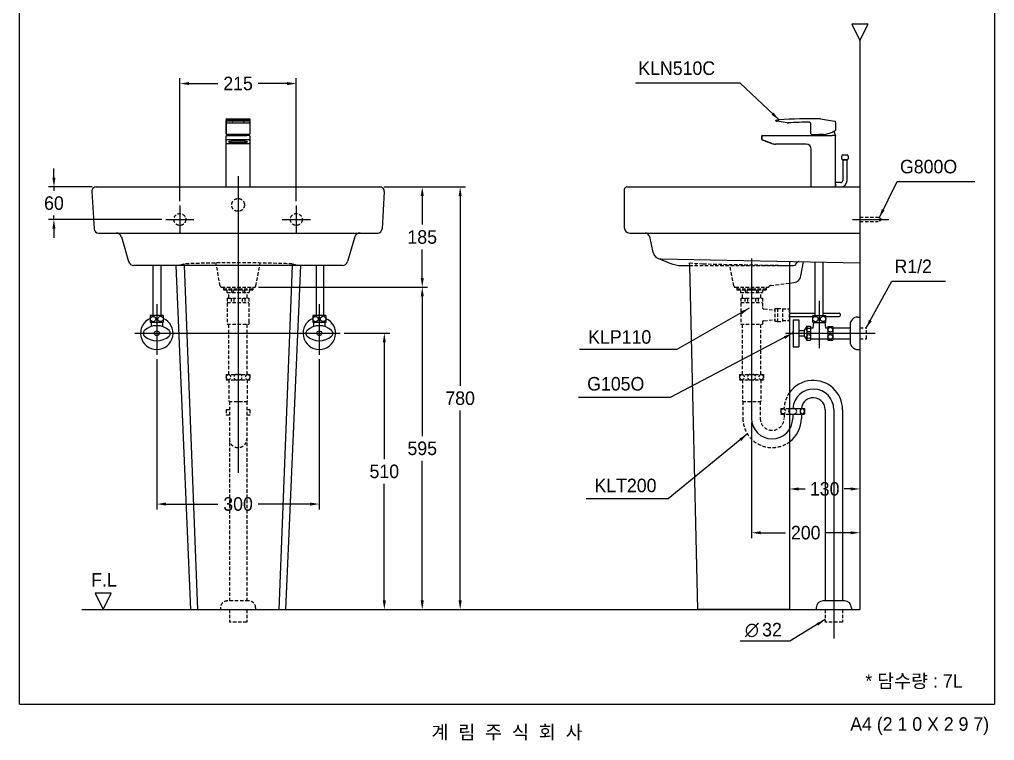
# Model space of a CAD drawing. Header units: millimetres. Extents: x 0 to 5831, y -67 to 2530.
# Drawn here: x 4031 to 5831, y -67 to 1264 of the extents above; entities that cross this region are included whole.
import ezdxf
from ezdxf.enums import TextEntityAlignment as Align
from ezdxf.lldxf.tags import DXFTag

# ---------------------------------------------------------------- set-up
doc = ezdxf.new("R2010")
doc.units = ezdxf.units.MM
doc.linetypes.add('DASHED2', pattern=[9.525, 6.35, -3.175])
for name, color, linetype in [('TEXT', 7, 'Continuous'), ('내부선 및 부속', 4, 'Continuous'), ('도각라인', 255, 'Continuous'), ('외형선', 3, 'Continuous'), ('점선', 6, 'DASHED2'), ('중심선', 1, 'DASHED'), ('치수선', 7, 'Continuous')]:
    doc.layers.add(name, color=color, linetype=linetype)
doc.styles.add('140911', font='HBATANG.TTF', dxfattribs={"height": 23})
doc.styles.add('____', font='')
doc.styles.add('타이틀', font='H2GTRM.TTF', dxfattribs={"height": 25})
doc.styles.get('____').set_extended_font_data('굴림')
tags = doc.linetypes.add('DASHDOT', pattern=[70, 31, -13, 13, -13]).pattern_tags.tags
tags[10:11] = [DXFTag(74, 4), DXFTag(75, 0), DXFTag(340, '0'), DXFTag(46, 0.0), DXFTag(50, 0.0), DXFTag(44, 0.0), DXFTag(45, 0.0)]
tags[8:9] = [DXFTag(74, 4), DXFTag(75, 0), DXFTag(340, '0'), DXFTag(46, 0.0), DXFTag(50, 0.0), DXFTag(44, 0.0), DXFTag(45, 0.0)]
tags[6:7] = [DXFTag(74, 4), DXFTag(75, 0), DXFTag(340, '0'), DXFTag(46, 0.0), DXFTag(50, 0.0), DXFTag(44, 0.0), DXFTag(45, 0.0)]
tags[4:5] = [DXFTag(74, 4), DXFTag(75, 0), DXFTag(340, '0'), DXFTag(46, 0.0), DXFTag(50, 0.0), DXFTag(44, 0.0), DXFTag(45, 0.0)]
tags = doc.linetypes.add('DASHED', pattern=[25.72, 12.86, -12.86]).pattern_tags.tags
tags[6:7] = [DXFTag(74, 4), DXFTag(75, 0), DXFTag(340, '0'), DXFTag(46, 0.0), DXFTag(50, 0.0), DXFTag(44, 0.0), DXFTag(45, 0.0)]
tags[4:5] = [DXFTag(74, 4), DXFTag(75, 0), DXFTag(340, '0'), DXFTag(46, 0.0), DXFTag(50, 0.0), DXFTag(44, 0.0), DXFTag(45, 0.0)]
doc.dimstyles.new('MSADIM', dxfattribs={"dimtxt": 33, "dimasz": 17, "dimexe": 10, "dimexo": 7.5, "dimgap": 10, "dimtad": 0, "dimtih": 1, "dimtoh": 1, "dimdec": 0, "dimzin": 1, "dimdsep": 46, "dimtxsty": '____', "dimcen": 11.25, "dimadec": 0, "dimazin": 0, "dimtfac": 1, "dimtdec": 0, "dimtix": 1, "dimtmove": 0, "dimatfit": 3, "dimfxl": 0, "dimtolj": 1, "dimtzin": 1, "dimarcsym": 0})

# ---------------------------------------------------------------- blocks, each defined once
blk = doc.blocks.new('*D26')
at = {"layer": '치수선', "color": 0, "linetype": 'Continuous', "lineweight": -2}
for p, q in [((4094.6, 971.6), (4094.6, 988.6)), ((4165, 954.6), (4084.6, 954.6)), ((4094.6, 954.6), (4094.6, 947.4)), ((4094.6, 894.6), (4094.6, 901.8)), ((4293.5, 894.6), (4084.6, 894.6)), ((4094.6, 877.6), (4094.6, 860.6))]:
    blk.add_line(p, q, dxfattribs=at)
at = {"layer": '치수선', "color": 0, "linetype": 'Continuous'}
for points in [[(4091.7, 971.6), (4097.4, 971.6), (4094.6, 954.6)], [(4091.7, 877.6), (4097.4, 877.6), (4094.6, 894.6)]]:
    blk.add_solid(points, dxfattribs=at)
at = {"layer": '치수선', "color": 0, "linetype": 'Continuous', "insert": (4094.6, 924.6), "char_height": 25, "attachment_point": 5, "style": '____'}
blk.add_mtext('\\A1;60', dxfattribs=at)
blk = doc.blocks.new('*D27')
at = {"layer": '치수선', "color": 0, "linetype": 'Continuous', "lineweight": -2}
for p, q in [((4327, 928.1), (4327, 1155.4)), ((4542, 928.1), (4542, 1155.4)), ((4344, 1145.4), (4397.2, 1145.4)), ((4525, 1145.4), (4471.9, 1145.4))]:
    blk.add_line(p, q, dxfattribs=at)
at = {"layer": '치수선', "color": 0, "linetype": 'Continuous'}
for points in [[(4344, 1148.2), (4344, 1142.6), (4327, 1145.4)], [(4525, 1148.2), (4525, 1142.6), (4542, 1145.4)]]:
    blk.add_solid(points, dxfattribs=at)
at = {"layer": '치수선', "color": 0, "linetype": 'Continuous', "insert": (4434.5, 1145.4), "char_height": 25, "attachment_point": 5, "style": '____'}
blk.add_mtext('\\A1;215', dxfattribs=at)
blk = doc.blocks.new('*D16')
at = {"layer": '치수선', "color": 0, "linetype": 'Continuous', "lineweight": -2}
for p, q in [((4284.5, 637), (4284.5, 359.4)), ((4584.5, 637), (4584.5, 359.4)), ((4301.5, 369.4), (4397.2, 369.4)), ((4567.5, 369.4), (4471.8, 369.4))]:
    blk.add_line(p, q, dxfattribs=at)
at = {"layer": '치수선', "color": 0, "linetype": 'Continuous'}
for points in [[(4301.5, 372.2), (4301.5, 366.6), (4284.5, 369.4)], [(4567.5, 372.2), (4567.5, 366.6), (4584.5, 369.4)]]:
    blk.add_solid(points, dxfattribs=at)
at = {"layer": '치수선', "color": 0, "linetype": 'Continuous', "insert": (4434.5, 369.4), "char_height": 25, "attachment_point": 5, "style": '____'}
blk.add_mtext('\\A1;300', dxfattribs=at)
blk = doc.blocks.new('*D17')
at = {"layer": '치수선', "color": 0, "linetype": 'Continuous', "lineweight": -2}
for p, q in [((4630.3, 684.6), (4714.5, 684.6)), ((4704.5, 667.6), (4704.5, 452.5)), ((4704.5, 191.6), (4704.5, 406.8)), ((4622.1, 174.6), (4714.5, 174.6))]:
    blk.add_line(p, q, dxfattribs=at)
at = {"layer": '치수선', "color": 0, "linetype": 'Continuous'}
for points in [[(4701.7, 667.6), (4707.4, 667.6), (4704.5, 684.6)], [(4701.7, 191.6), (4707.4, 191.6), (4704.5, 174.6)]]:
    blk.add_solid(points, dxfattribs=at)
at = {"layer": '치수선', "color": 0, "linetype": 'Continuous', "insert": (4704.5, 429.6), "char_height": 25, "attachment_point": 5, "style": '____'}
blk.add_mtext('\\A1;510', dxfattribs=at)
blk = doc.blocks.new('*D18')
at = {"layer": '치수선', "color": 0, "linetype": 'Continuous', "lineweight": -2}
for p, q in [((4704, 954.6), (4784.5, 954.6)), ((4774.5, 937.6), (4774.5, 885)), ((4774.5, 786.6), (4774.5, 839.3)), ((4472.1, 769.6), (4784.5, 769.6))]:
    blk.add_line(p, q, dxfattribs=at)
at = {"layer": '치수선', "color": 0, "linetype": 'Continuous'}
for points in [[(4771.7, 937.6), (4777.4, 937.6), (4774.5, 954.6)], [(4771.7, 786.6), (4777.4, 786.6), (4774.5, 769.6)]]:
    blk.add_solid(points, dxfattribs=at)
at = {"layer": '치수선', "color": 0, "linetype": 'Continuous', "insert": (4774.5, 862.1), "char_height": 25, "attachment_point": 5, "style": '____'}
blk.add_mtext('\\A1;185', dxfattribs=at)
blk = doc.blocks.new('*D19')
at = {"layer": '치수선', "color": 0, "linetype": 'Continuous', "lineweight": -2}
for p, q in [((4472.1, 769.6), (4784.5, 769.6)), ((4774.5, 752.6), (4774.5, 494.9)), ((4774.5, 191.6), (4774.5, 449.3)), ((4529.5, 174.6), (4784.5, 174.6))]:
    blk.add_line(p, q, dxfattribs=at)
at = {"layer": '치수선', "color": 0, "linetype": 'Continuous'}
for points in [[(4771.7, 752.6), (4777.4, 752.6), (4774.5, 769.6)], [(4771.7, 191.6), (4777.4, 191.6), (4774.5, 174.6)]]:
    blk.add_solid(points, dxfattribs=at)
at = {"layer": '치수선', "color": 0, "linetype": 'Continuous', "insert": (4774.5, 472.1), "char_height": 25, "attachment_point": 5, "style": '____'}
blk.add_mtext('\\A1;595', dxfattribs=at)
blk = doc.blocks.new('*D20')
at = {"layer": '치수선', "color": 0, "linetype": 'Continuous', "lineweight": -2}
for p, q in [((4704, 954.6), (4854.5, 954.6)), ((4844.5, 937.6), (4844.5, 587.4)), ((4844.5, 191.6), (4844.5, 541.8)), ((4792, 174.6), (4854.5, 174.6))]:
    blk.add_line(p, q, dxfattribs=at)
at = {"layer": '치수선', "color": 0, "linetype": 'Continuous'}
for points in [[(4841.7, 937.6), (4847.4, 937.6), (4844.5, 954.6)], [(4841.7, 191.6), (4847.4, 191.6), (4844.5, 174.6)]]:
    blk.add_solid(points, dxfattribs=at)
at = {"layer": '치수선', "color": 0, "linetype": 'Continuous', "insert": (4844.5, 564.6), "char_height": 25, "attachment_point": 5, "style": '____'}
blk.add_mtext('\\A1;780', dxfattribs=at)
blk = doc.blocks.new('*D21')
at = {"layer": '치수선', "color": 0, "linetype": 'Continuous', "lineweight": -2}
for p, q in [((5382.5, 520.1), (5382.5, 306.5)), ((5582.5, 464.1), (5582.5, 306.5)), ((5399.5, 316.5), (5445.2, 316.5)), ((5565.5, 316.5), (5519.8, 316.5))]:
    blk.add_line(p, q, dxfattribs=at)
at = {"layer": '치수선', "color": 0, "linetype": 'Continuous'}
for points in [[(5399.5, 319.3), (5399.5, 313.6), (5382.5, 316.5)], [(5565.5, 319.3), (5565.5, 313.6), (5582.5, 316.5)]]:
    blk.add_solid(points, dxfattribs=at)
at = {"layer": '치수선', "color": 0, "linetype": 'Continuous', "insert": (5482.5, 316.5), "char_height": 25, "attachment_point": 5, "style": '____'}
blk.add_mtext('\\A1;200', dxfattribs=at)
blk = doc.blocks.new('*D22')
at = {"layer": '치수선', "color": 0, "linetype": 'Continuous', "lineweight": -2}
for p, q in [((5582.5, 507.1), (5582.5, 387.3)), ((5452.5, 488.4), (5452.5, 387.3)), ((5469.5, 397.3), (5481.6, 397.3)), ((5565.5, 397.3), (5553.5, 397.3))]:
    blk.add_line(p, q, dxfattribs=at)
at = {"layer": '치수선', "color": 0, "linetype": 'Continuous'}
for points in [[(5469.5, 400.1), (5469.5, 394.4), (5452.5, 397.3)], [(5565.5, 400.1), (5565.5, 394.4), (5582.5, 397.3)]]:
    blk.add_solid(points, dxfattribs=at)
at = {"layer": '치수선', "color": 0, "linetype": 'Continuous', "insert": (5517.5, 397.3), "char_height": 25, "attachment_point": 5, "style": '____'}
blk.add_mtext('\\A1;130', dxfattribs=at)

msp = doc.modelspace()

# ---------------------------------------------------------------- linework, layer by layer
at = {"color": 3}
msp.add_line((5550.4, 174.7), (5550.4, 174.7), dxfattribs=at)
at = {"layer": '내부선 및 부속', "linetype": 'Continuous'}
for p, q in [((4413.5, 1080.6), (4455.5, 1080.6)), ((5510, 1080.5), (5531.7, 1076.6)), ((4412.5, 1079.6), (4412.5, 1077.3)), ((4412.5, 1079.6), (4412.5, 1079.5)), ((4412.5, 1079.5), (4412.5, 1075.6)), ((4412.5, 1076.1), (4412.5, 1077.3)), ((4412.5, 1074), (4412.5, 1076.1)), ((4412.5, 1075.6), (4412.5, 1074.8)), ((4412.5, 1075.3), (4412.5, 1074)), ((4412.5, 1052.6), (4412.5, 1075.2)), ((4412.5, 1073.6), (4412.5, 1074.8)), ((4412.5, 1074), (4412.5, 1074)), ((4412.5, 1073.6), (4412.5, 1056.7)), ((4413.5, 1073), (4455.5, 1073)), ((4450.5, 1077), (4418.5, 1077)), ((4418.5, 1077), (4418.5, 1076.8)), ((4418.5, 1076.8), (4450.5, 1076.8)), ((4424.5, 1076.4), (4423.5, 1076.4)), ((4423.5, 1076.4), (4423.5, 1075.8)), ((4423.5, 1075.8), (4423.5, 1075.5)), ((4423.5, 1075.5), (4424.5, 1075.5)), ((4424.5, 1075.5), (4424.5, 1076.4)), ((4424.5, 1075.8), (4424.5, 1076.4)), ((4424.5, 1075.5), (4424.5, 1075.8)), ((4444.5, 1076.4), (4444.5, 1075.8)), ((4445.5, 1076.4), (4444.5, 1076.4)), ((4444.5, 1075.8), (4444.5, 1075.5)), ((4444.5, 1075.5), (4445.5, 1075.5)), ((4445.5, 1075.5), (4444.5, 1075.5)), ((4445.5, 1075.8), (4445.5, 1076.4)), ((4445.5, 1075.5), (4445.5, 1076.4)), ((4445.5, 1075.5), (4445.5, 1075.8)), ((4445.5, 1075.5), (4445.5, 1075.5)), ((4450.5, 1076.8), (4450.5, 1077)), ((4455.5, 1073), (4455.5, 1073)), ((4456.5, 1079.6), (4456.5, 1077.3)), ((4456.5, 1077.3), (4456.5, 1076.1)), ((4456.5, 1076.1), (4456.5, 1074)), ((4456.5, 1075.3), (4456.5, 1075.2)), ((4456.5, 1075.2), (4456.5, 1052.6)), ((4456.5, 1074), (4456.5, 1074)), ((5427.5, 1076.8), (5427.5, 1077)), ((5427.5, 1077), (5427.5, 1076.8)), ((5433.4, 1075.1), (5428.4, 1075.8)), ((5448.5, 1073), (5433.4, 1075.1)), ((5492.1, 1052.6), (5492.1, 1071.2)), ((5531.7, 1076.6), (5536.7, 1075.7)), ((5537.5, 1074.8), (5537.5, 1074.6)), ((5537.5, 1073.6), (5537.5, 1074.6)), ((5537.5, 1073.6), (5537.5, 1059.2)), ((4412.5, 1056.7), (4412.5, 1052.6)), ((4412.5, 1040.5), (4412.5, 1048.6)), ((4412.5, 954.6), (4412.5, 1048.6)), ((4414, 1051.6), (4413.5, 1051.6)), ((4413.5, 1049.6), (4418.5, 1049.6)), ((4455.1, 1051.6), (4414, 1051.6)), ((4418.5, 1049.6), (4450.5, 1049.6)), ((4455.5, 1049.6), (4450.5, 1049.6)), ((4455.5, 1051.6), (4455.1, 1051.6)), ((4456.5, 1048.6), (4456.5, 1040.5)), ((5401.3, 1042.3), (5401.3, 1048.6)), ((5401.3, 1048.6), (5401.3, 1042.3)), ((5402.3, 1049.6), (5407.3, 1049.6)), ((5407.3, 1049.6), (5531.5, 1049.6)), ((5493.1, 1051.6), (5506.5, 1051.6)), ((5493.6, 1051.6), (5498, 1051.6)), ((5508.5, 1051.6), (5506.5, 1051.6)), ((5515.5, 1051.6), (5508.5, 1051.6)), ((5536.5, 1049.6), (5531.5, 1049.6)), ((5536.5, 1049.6), (5537.5, 1049.6)), ((5537.5, 1049.6), (5537.5, 1048.6)), ((5537.5, 954.6), (5537.5, 1048.6)), ((4412.5, 1035.8), (4412.5, 1040.5)), ((4412.5, 1034.6), (4412.5, 1035.8)), ((4412.5, 954.6), (4412.5, 1034.6)), ((4413.5, 1034.8), (4455.5, 1034.8)), ((4418.5, 1042.3), (4450.5, 1042.3)), ((4447.5, 1039.3), (4421.5, 1039.3)), ((4421.5, 1036.6), (4421.5, 1039.3)), ((4421.5, 1036.6), (4447.5, 1036.6)), ((4447.5, 1036.6), (4447.5, 1039.3)), ((4456.5, 1040.5), (4456.5, 1035.8)), ((4456.5, 1034.6), (4456.5, 1035.8)), ((4456.5, 1034.6), (4456.5, 1034.6)), ((4456.5, 1034.6), (4456.5, 954.6)), ((5407, 1039.5), (5402, 1041.4)), ((5402, 1041.4), (5407, 1039.5)), ((5407, 1039.5), (5420, 1034.8)), ((5420, 1034.8), (5407, 1039.5)), ((5407.6, 1039.3), (5415.1, 1036.6)), ((5415.1, 1036.6), (5407.6, 1039.3)), ((5483.5, 1033.6), (5426.8, 1033.6)), ((5492.5, 954.6), (5492.5, 1024.6)), ((5549, 1006.5), (5549, 1011.6)), ((5551, 1013.6), (5559, 1013.6)), ((5561, 1011.7), (5561, 1006.5)), ((5555, 1004.6), (5550.9, 1004.6)), ((5551, 1004.6), (5551, 966.6)), ((5551, 1004.6), (5559, 1004.6)), ((5557.3, 1004.6), (5552.6, 1004.6)), ((5559, 1004.6), (5555, 1004.6)), ((5559, 1004.6), (5555, 1004.6)), ((5559, 966.6), (5559, 1004.6)), ((5537.5, 981.6), (5537.5, 986.6)), ((5537.5, 959.6), (5537.5, 981.6)), ((5492.5, 954.6), (5537.5, 954.6)), ((5547, 962.6), (5537.5, 962.6)), ((5537.5, 959.6), (5537.5, 954.6)), ((5537.5, 954.6), (5547, 954.6)), ((5279.6, 813.6), (5279.7, 809.6)), ((5500, 717.4), (5500, 816.2)), ((5515, 717.4), (5515, 815.9)), ((4277, 809.6), (4277, 717.4)), ((4292, 809.6), (4292, 717.4)), ((4334.7, 809.6), (4359.5, 174.6)), ((4534.4, 809.6), (4509.5, 174.6)), ((4578.8, 809.6), (4578.8, 717.4)), ((4592, 809.6), (4592, 717.4)), ((5452.5, 721.6), (5500, 721.6)), ((5515, 721.6), (5544, 721.6)), ((4296.5, 717.4), (4272.5, 717.4)), ((4272.5, 717.4), (4272.5, 704.4)), ((4296.5, 704.4), (4272.5, 704.4)), ((4274, 704.4), (4274, 696.9)), ((4295, 704.4), (4295, 696.9)), ((4296.5, 717.4), (4296.5, 704.4)), ((4596.5, 717.4), (4572.5, 717.4)), ((4572.5, 717.4), (4572.5, 704.4)), ((4596.5, 704.4), (4572.5, 704.4)), ((4574, 704.4), (4574, 696.9)), ((4595, 704.4), (4595, 696.9)), ((4596.5, 717.4), (4596.5, 704.4)), ((5452.5, 715.6), (5495.5, 715.6)), ((5459.5, 709.6), (5469.5, 709.6)), ((5459.5, 709.6), (5459.5, 659.6)), ((5469.5, 709.6), (5469.5, 659.6)), ((5495.5, 704.4), (5495.5, 717.4)), ((5495.5, 717.4), (5519.5, 717.4)), ((5495.5, 704.4), (5519.5, 704.4)), ((5496, 694.9), (5497.5, 704.4)), ((5517.5, 704.4), (5519, 694.9)), ((5519.5, 704.4), (5519.5, 717.4)), ((5519.5, 715.6), (5544, 715.6)), ((5469.5, 689.4), (5479.5, 689.4)), ((5484.5, 697.6), (5479.5, 689.4)), ((5479.5, 689.4), (5479.5, 679.9)), ((5484.5, 697.6), (5484.5, 671.6)), ((5484.5, 697.6), (5491.5, 697.6)), ((5491.5, 697.6), (5491.5, 671.6)), ((5491.5, 694.9), (5496, 694.9)), ((5519, 694.9), (5523.5, 694.9)), ((5523.5, 697.1), (5532.5, 697.1)), ((5523.5, 697.1), (5523.5, 672.1)), ((5532.5, 697.1), (5532.5, 672.1)), ((5532.5, 694.9), (5564.5, 694.9)), ((5564.5, 700.6), (5564.5, 668.6)), ((5469.5, 679.9), (5479.5, 679.9)), ((5479.5, 679.9), (5484.5, 671.6)), ((5484.5, 671.6), (5491.5, 671.6)), ((5491.5, 674.4), (5523.5, 674.4)), ((5523.5, 672.1), (5532.5, 672.1)), ((5532.5, 674.4), (5564.5, 674.4)), ((5459.5, 659.6), (5469.5, 659.6)), ((5578.5, 654.6), (5582.5, 654.6)), ((5452.5, 545.6), (5480.5, 545.6)), ((5480.5, 545.6), (5480.5, 535.6)), ((5518.4, 543.6), (5518.4, 190.7)), ((5550.4, 543.6), (5550.4, 190.7)), ((5452.5, 535.6), (5462.5, 535.6)), ((5462.5, 535.6), (5480.5, 535.6)), ((5474.5, 535.6), (5474.5, 527.6)), ((5553.9, 190.7), (5514.9, 190.7)), ((5501.9, 177.7), (5501.9, 174.7)), ((5566.9, 177.7), (5566.9, 174.7))]:
    msp.add_line(p, q, dxfattribs=at)
for centre, radius in [((4277.6, 710.8), 5), ((4291.5, 711), 5), ((4577.6, 710.8), 5), ((4591.5, 711), 5), ((5500.5, 710.8), 5), ((5514.5, 711), 5), ((4284.5, 684.6), 4.5), ((4584.5, 684.6), 4.5), ((5488, 690.6), 3.5), ((5528, 691.1), 4.5), ((5488, 678.6), 3.5), ((5528, 678.1), 4.5)]:
    msp.add_circle(centre, radius, dxfattribs=at)
for centre, radius, start, end in [((5501.2, 80.6), 1000, 89.5936, 93.8863), ((5508.3, 1070.6), 10, 80, 89.5936), ((4455.5, 1074), 1, 270, 0), ((5428.5, 1076.8), 1, 202.1993, 262.1993), ((5428.5, 1076.8), 1, 202.1993, 262.1993), ((5428.5, 1076.8), 1, 202.1993, 262.1993), ((5428.5, 1076.8), 1, 202.1993, 262.1993), ((5449.9, 1083), 10, 262.1993, 272.9349), ((5501.2, 80.6), 993.6, 90.6538, 92.9349), ((5488.7, 1071.1), 3.34, 2.007, 69.3544), ((4413.5, 1052.6), 1, 180, 270), ((4413.5, 1048.6), 1, 90, 180), ((4413.5, 1048.6), 1, 90, 180), ((4442.2, 1044.5), 27.6, 165.1842, 169.4357), ((4427.9, 1044.5), 27.6, 10.5643, 14.8158), ((4455.5, 1052.6), 1, 270, 0), ((4455.5, 1048.6), 1, 0, 90), ((5402.3, 1048.6), 1, 90, 180), ((5402.3, 1048.6), 1, 90, 180), ((5493.1, 1052.6), 1, 180, 270), ((5524.7, 1044.5), 27.6, 165.1842, 169.4357), ((5510, 1107.2), 55.8, 275.72, 293.156), ((5510.4, 1044.5), 27.6, 10.5643, 27.3016), ((5426.8, 1053.6), 20, 250, 270), ((5426.8, 1053.6), 20, 250, 270), ((5483.5, 1024.6), 9, 0, 90), ((5551, 1011.6), 2, 90, 180), ((5559, 1011.7), 1.92, 0, 90), ((5550.9, 1006.5), 1.92, 180, 270), ((5559, 1006.5), 1.92, 270, 0), ((5547, 966.6), 4, 270, 0), ((5547, 966.6), 12, 270, 0), ((5544, 718.6), 3, 270, 90.0021), ((4284.5, 684.6), 30, 113.5781, 66.4218), ((4584.5, 684.6), 30, 113.5781, 66.4218), ((5578.5, 700.6), 14, 90, 180), ((4266.5, 684.6), 7, 132.501, 227.499), ((4284.5, 665), 33.6, 47.499, 132.501), ((4302.5, 684.6), 7, 312.501, 47.499), ((4566.5, 684.6), 7, 132.501, 227.499), ((4584.5, 665), 33.6, 47.499, 132.501), ((4602.5, 684.6), 7, 312.501, 47.499), ((5466, 684.6), 7.84, 144.9654, 215.0346), ((4284.5, 704.2), 33.6, 227.499, 312.501), ((4584.5, 704.2), 33.6, 227.499, 312.501), ((5578.5, 668.6), 14, 180, 270), ((5496.4, 543.6), 54, 94.1511, 144.3942), ((5496.4, 543.6), 54, 0, 94.1511), ((5496.4, 543.6), 22, 100.2345, 174.7841), ((5496.4, 543.6), 22, 0, 100.2345), ((5456, 540.6), 5, 90, 134.3525), ((5461, 540.6), 5, 72.5424, 90), ((5461, 540.6), 5, 287.4559, 72.5441), ((5477, 540.6), 5, 98.6269, 261.3731), ((5475.5, 540.6), 5, 278.6269, 81.3731), ((5456, 540.6), 5, 225.6475, 270), ((5420.5, 527.6), 54, 306.3473, 0), ((5461, 540.6), 5, 270, 287.4576), ((5461, 540.6), 5, 270, 270.0017), ((5514.9, 177.7), 13, 90, 180), ((5553.9, 177.7), 13, 0, 90)]:
    msp.add_arc(centre, radius, start, end, dxfattribs=at)
for points, knots in [([(4412.6, 1079.8), (4412.6, 1079.8), (4412.6, 1079.9), (4412.6, 1080.1), (4412.8, 1080.3), (4413, 1080.5), (4413.3, 1080.6), (4413.4, 1080.6), (4413.5, 1080.6)], [0, 0, 0, 0, 0.097046, 0.215477, 0.366984, 0.6013, 0.806128, 1, 1, 1, 1]), ([(4455.5, 1080.6), (4455.6, 1080.6), (4455.7, 1080.6), (4455.9, 1080.6), (4456.1, 1080.5), (4456.3, 1080.3), (4456.4, 1080.1), (4456.5, 1080), (4456.5, 1079.8), (4456.5, 1079.8), (4456.5, 1079.7), (4456.5, 1079.7)], [0, 0, 0, 0, 0.020818, 0.239105, 0.419032, 0.574027, 0.708164, 0.821662, 0.913084, 0.980269, 1, 1, 1, 1]), ([(4418.5, 1077), (4418.1, 1077), (4417.4, 1077), (4416.6, 1077), (4415.9, 1077), (4415.3, 1077), (4414.6, 1077.1), (4414, 1077.1), (4413.5, 1077.1), (4413.3, 1077.2), (4413.2, 1077.2), (4413, 1077.2), (4412.6, 1077.3), (4412.5, 1077.3), (4412.5, 1077.3)], [0, 0, 0, 0, 0.142857, 0.214286, 0.285714, 0.357143, 0.428571, 0.571429, 0.642857, 0.678571, 0.696429, 0.714286, 0.857143, 1, 1, 1, 1]), ([(4412.5, 1076.1), (4412.5, 1076.2), (4413, 1076.4), (4414.7, 1076.7), (4416.7, 1076.8), (4418.1, 1076.8), (4418.5, 1076.8)], [0, 0, 0, 0, 0.285714, 0.571429, 0.857143, 1, 1, 1, 1]), ([(4456.4, 1077.3), (4456.4, 1077.3), (4456.3, 1077.2), (4456, 1077.2), (4455.3, 1077.1), (4454.5, 1077.1), (4453.7, 1077), (4453, 1077), (4451.9, 1077), (4451, 1077), (4450.5, 1077)], [0, 0, 0, 0, 0.022938, 0.185782, 0.348626, 0.511469, 0.592891, 0.674313, 0.837156, 1, 1, 1, 1]), ([(4450.5, 1076.8), (4451.4, 1076.8), (4453.2, 1076.7), (4455.4, 1076.5), (4456.2, 1076.3), (4456.4, 1076.2), (4456.4, 1076.2)], [0, 0, 0, 0, 0.32589, 0.651781, 0.977671, 1, 1, 1, 1]), ([(5428.5, 1078), (5428.3, 1078), (5428.1, 1077.9), (5427.9, 1077.7), (5427.7, 1077.6), (5427.6, 1077.3), (5427.5, 1077.1), (5427.5, 1077)], [0, 0, 0, 0, 0.285714, 0.428571, 0.571429, 0.785714, 1, 1, 1, 1]), ([(5428.5, 1078), (5428.5, 1078), (5428.6, 1078), (5428.9, 1078), (5429.2, 1078), (5429.7, 1078.1), (5430.3, 1078.1), (5431.3, 1078.2), (5432.4, 1078.3), (5433.1, 1078.3), (5433.5, 1078.3)], [0, 0, 0, 0, 0.142857, 0.285714, 0.357143, 0.428571, 0.571429, 0.714286, 0.857143, 1, 1, 1, 1]), ([(5536.9, 1058.3), (5536.9, 1058.2), (5536.8, 1058.2), (5536.6, 1058.1), (5536.2, 1057.9), (5535.8, 1057.7), (5535.5, 1057.5), (5535.1, 1057.3), (5534.6, 1057), (5533.9, 1056.7), (5533.3, 1056.4), (5532.7, 1056.2), (5532.5, 1056.1), (5532.4, 1056)], [0, 0, 0, 0, 0.022972, 0.19686, 0.283804, 0.370748, 0.457692, 0.5229, 0.63158, 0.718524, 0.892412, 0.935884, 1, 1, 1, 1]), ([(5536.5, 1058), (5536.5, 1058), (5536.5, 1058), (5536.5, 1058), (5536.4, 1058), (5536.3, 1057.9), (5536.3, 1057.9), (5536.2, 1057.9), (5536.2, 1057.9), (5536.1, 1057.8), (5536.1, 1057.8), (5536, 1057.8), (5536, 1057.7), (5535.9, 1057.7), (5535.9, 1057.7), (5535.7, 1057.6), (5535.7, 1057.6), (5535.5, 1057.5), (5535.4, 1057.5), (5535.3, 1057.4), (5535.2, 1057.3), (5535, 1057.3), (5535, 1057.2), (5534.9, 1057.2), (5534.9, 1057.2), (5534.9, 1057.2)], [0, 0, 0, 0, 0.147203, 0.147203, 0.295653, 0.295653, 0.37051, 0.37051, 0.483564, 0.483564, 0.521467, 0.521467, 0.597561, 0.597561, 0.635788, 0.635788, 0.751471, 0.751471, 0.829397, 0.829397, 0.947331, 0.947331, 0.986892, 0.986892, 1, 1, 1, 1]), ([(5537.4, 1059.1), (5537.4, 1059), (5537.4, 1058.9), (5537.3, 1058.6), (5537.1, 1058.4), (5537, 1058.3), (5536.9, 1058.3)], [0, 0, 0, 0, 0.250001, 0.499999, 0.749998, 1, 1, 1, 1]), ([(5537.4, 1059.1), (5537.4, 1059.1), (5537.5, 1059.2), (5537.5, 1059.2), (5537.5, 1059.2)], [0, 0, 0, 0, 0.15708, 1, 1, 1, 1]), ([(4412.5, 1040.5), (4412.5, 1040.8), (4413, 1041.3), (4414.7, 1042), (4416.7, 1042.3), (4418.1, 1042.3), (4418.5, 1042.3)], [0, 0, 0, 0, 0.285714, 0.571429, 0.857143, 1, 1, 1, 1]), ([(4412.5, 1034.6), (4412.5, 1034.6), (4412.5, 1034.6), (4412.5, 1034.5), (4412.6, 1034.4), (4412.6, 1034.3)], [0, 0, 0, 0, 0.003909, 0.003909, 1, 1, 1, 1]), ([(4450.5, 1042.3), (4451.4, 1042.3), (4453.2, 1042.2), (4455.4, 1041.7), (4456.2, 1041.1), (4456.4, 1040.9), (4456.4, 1040.8)], [0, 0, 0, 0, 0.326484, 0.652968, 0.979452, 1, 1, 1, 1]), ([(4456.5, 1034.4), (4456.5, 1034.4), (4456.5, 1034.4), (4456.5, 1034.4), (4456.5, 1034.4)], [0, 0, 0, 0, 0.705199, 1, 1, 1, 1]), ([(5401.3, 1042.3), (5401.3, 1042.2), (5401.3, 1042), (5401.4, 1041.8), (5401.5, 1041.7), (5401.7, 1041.5), (5401.8, 1041.4), (5402, 1041.4)], [0, 0, 0, 0, 0.214286, 0.428571, 0.571429, 0.714286, 1, 1, 1, 1])]:
    msp.add_open_spline(points, degree=3, knots=knots, dxfattribs=at)
for points in [[(4413.5, 1073), (4412.5, 1073), (4412.5, 1074)], [(4456.5, 1074), (4456.5, 1073), (4455.5, 1073)], [(4413.5, 1034.8), (4412.5, 1034.8), (4412.5, 1035.8)], [(4456.5, 1035.8), (4456.5, 1034.8), (4455.5, 1034.8)]]:
    msp.add_rational_spline(points, [1, 0.707106781056, 1], degree=2, dxfattribs=at)
for points, degree in [([(4456.1, 1073.2), (4456.1, 1073.1), (4456.1, 1073), (4456, 1072.9)], 3), ([(4456, 1073.1), (4456, 1073), (4456, 1073), (4456, 1072.9)], 3), ([(4456.5, 1077.5), (4456.5, 1077.4), (4456.4, 1077.3)], 2), ([(4456.5, 1077.3), (4456.5, 1077.3), (4456.5, 1077.3), (4456.4, 1077.3)], 3), ([(4456.4, 1076.2), (4456.5, 1076.1), (4456.5, 1075.9)], 2), ([(4456.4, 1076.2), (4456.5, 1076.2), (4456.5, 1076.1), (4456.5, 1076.1)], 3), ([(4456.5, 1077.5), (4456.5, 1077.5), (4456.5, 1077.4), (4456.5, 1077.3)], 3), ([(4456.5, 1076.1), (4456.5, 1076), (4456.5, 1076), (4456.5, 1075.9)], 3), ([(5428.5, 1078), (5428, 1077.9), (5427.5, 1077.5), (5427.5, 1077)], 3), ([(5427.5, 1076.8), (5427.5, 1076.3), (5427.9, 1075.9), (5428.4, 1075.8)], 3), ([(5428.2, 1077.9), (5428.2, 1077.9), (5428.3, 1077.9), (5428.3, 1078)], 3), ([(5531.7, 1076.6), (5531.7, 1076.6), (5531.7, 1076.6), (5531.7, 1076.6)], 3), ([(5537.5, 1074.8), (5537.5, 1075.2), (5537.2, 1075.7), (5536.7, 1075.7)], 3), ([(5532.4, 1056), (5532.2, 1055.9), (5531.9, 1055.8)], 2), ([(5531.9, 1055.8), (5531.9, 1055.8), (5531.9, 1055.8), (5531.9, 1055.8)], 3), ([(4456.4, 1040.8), (4456.5, 1040.7), (4456.5, 1040.6), (4456.5, 1040.5)], 3), ([(4456.4, 1040.8), (4456.5, 1040.6), (4456.5, 1040.3)], 2), ([(4456.5, 1040.5), (4456.5, 1040.4), (4456.5, 1040.4), (4456.5, 1040.3)], 3), ([(5401.3, 1042.3), (5401.3, 1041.9), (5401.6, 1041.5), (5402, 1041.4)], 3)]:
    msp.add_open_spline(points, degree=degree, dxfattribs=at)
for points in [[(4421.5, 1036.6), (4417.5, 1036.6), (4417.5, 1037.9), (4417.5, 1039.3), (4421.5, 1039.3)], [(4447.5, 1039.3), (4451.5, 1039.3), (4451.5, 1037.9), (4451.5, 1036.6), (4447.5, 1036.6)]]:
    msp.add_rational_spline(points, [1, 0.707106781056, 1, 0.707106781056, 1], degree=2, knots=[0, 0, 0, 0.5, 0.5, 1, 1, 1], dxfattribs=at)
at = {"layer": '도각라인', "color": 7}
for p, q in [((4031, 0), (4031, 2530)), ((5831, 2530), (5831, 0)), ((4031, 0), (5831, 0))]:
    msp.add_line(p, q, dxfattribs=at)
at = {"layer": '외형선', "linetype": 'Continuous'}
for p, q in [((5597.5, 1254.9), (5567.5, 1254.9)), ((5567.5, 1254.9), (5582.5, 1224.9)), ((5582.5, 1224.9), (5597.5, 1254.9)), ((5582.5, 1224.9), (5582.5, 174.6)), ((4172.5, 954.6), (4696.5, 954.6)), ((5152.5, 954.6), (5582.5, 954.6)), ((4164.6, 946.1), (4168.8, 877.1)), ((4704.5, 946.1), (4700.3, 877.1)), ((5147.5, 949.6), (5147.5, 879.6)), ((4176.8, 869.6), (4692.3, 869.6)), ((5157.5, 869.6), (5582.5, 869.6)), ((4219.1, 862.4), (4232.4, 816.8)), ((4649.9, 862.4), (4636.6, 816.8)), ((5193.9, 863.3), (5200.5, 833.7)), ((5582.5, 834.6), (5582.5, 194.6)), ((5209.5, 823), (5231.7, 814)), ((5214.9, 821.9), (5582.5, 814.6)), ((5267.5, 814.6), (5267.7, 809.6)), ((5452.5, 817.2), (5452.5, 174.6)), ((5464, 811.8), (5466, 814.7)), ((5464, 811.8), (5466, 814.7)), ((5473.6, 790.4), (5478.2, 816.7)), ((4627, 809.6), (4242, 809.6)), ((4319.5, 809.6), (4347, 174.6)), ((4549.5, 809.6), (4522, 174.6)), ((5254.3, 809.6), (5267.7, 809.6)), ((5267.7, 809.6), (5282.5, 174.6)), ((5452.5, 809.6), (5459.9, 809.6)), ((5452.5, 777.1), (5460.6, 778.1)), ((5578.5, 714.6), (5582.5, 714.6)), ((5582.5, 650.6), (5582.5, 618.6)), ((5582.5, 650.6), (5582.5, 618.6)), ((4200.5, 204.9), (4170.5, 204.9)), ((4170.5, 204.9), (4185.5, 174.9)), ((4185.5, 174.9), (4200.5, 204.9)), ((4146, 174.6), (5582.5, 174.6)), ((4347, 174.6), (4522, 174.6)), ((5282.5, 174.6), (5452.5, 174.6)), ((5452.5, 174.6), (5282.5, 174.6))]:
    msp.add_line(p, q, dxfattribs=at)
for centre, radius, start, end in [((4172.5, 946.6), 8, 90, 183.5295), ((4696.5, 946.6), 8, 356.4705, 90), ((5152.5, 949.6), 5, 90, 180), ((4176.8, 877.6), 8, 183.5288, 270), ((4209.5, 859.6), 10, 16.2592, 90), ((4692.3, 877.6), 8, 270, 356.4712), ((5157.5, 879.6), 10, 180, 270.0017), ((5186.1, 861.6), 8, 12.5288, 90), ((5215.2, 836.9), 15, 192.5288, 268.8623), ((4242, 819.6), 10, 196.2602, 270), ((4627, 819.6), 10, 270, 343.7408), ((4627, 819.6), 10, 270, 343.7404), ((5254.3, 869.6), 60, 247.8983, 270), ((5459.9, 814.6), 5, 270, 325.5381), ((5459.9, 814.6), 5, 270, 325.5381), ((5458.8, 793), 15, 277.0025, 350.0738)]:
    msp.add_arc(centre, radius, start, end, dxfattribs=at)
for points, weights in [([(4659.7, 869.6), (4652.1, 869.7), (4649.9, 862.4)], [0.913287392135, 0.760023491672, 1]), ([(5470.3, 816.8), (5467.6, 816.9), (5466, 814.7)], [0.863413537381, 0.815553587103, 1])]:
    msp.add_rational_spline(points, weights, degree=2, dxfattribs=at)
at = {"layer": '점선'}
for p, q in [((5582.5, 898.6), (5616.4, 898.6)), ((5582.5, 890.6), (5616.4, 890.6)), ((5616.4, 898.6), (5623.9, 894.6)), ((5623.9, 894.6), (5616.4, 890.6)), ((4319.5, 809.6), (4334.5, 812.6)), ((4334.5, 812.6), (4334.7, 809.6)), ((4401.6, 772.1), (4393.6, 814.6)), ((4467.5, 772.1), (4475.5, 814.6)), ((4534.5, 812.6), (4534.4, 809.6)), ((4534.5, 812.6), (4549.5, 809.6)), ((5267.5, 814.6), (5292.2, 812.6)), ((5292.8, 812.6), (5452.5, 809.6)), ((5267.7, 809.6), (5452.5, 809.6)), ((5349.6, 772.1), (5342.5, 809.6)), ((5417.5, 772.8), (5452.5, 777.1)), ((4404.5, 769.6), (4464.6, 769.6)), ((4407.5, 769.6), (4407.5, 764.6)), ((4407.5, 766.6), (4461.5, 766.6)), ((4407.5, 764.6), (4461.5, 764.6)), ((4414, 764.6), (4414, 759.6)), ((4414, 759.6), (4455, 759.6)), ((4417.5, 749.6), (4417.5, 759.6)), ((4422.5, 764.6), (4422.5, 759.6)), ((4425.5, 764.6), (4425.5, 759.6)), ((4443.5, 764.6), (4443.5, 759.6)), ((4446.5, 764.6), (4446.5, 759.6)), ((4451.5, 749.6), (4451.5, 759.6)), ((4455, 764.6), (4455, 759.6)), ((4461.5, 769.6), (4461.5, 764.6)), ((5352.5, 769.6), (5412.6, 769.6)), ((5355.5, 769.6), (5355.5, 764.6)), ((5355.5, 766.6), (5409.5, 766.6)), ((5355.5, 764.6), (5409.5, 764.6)), ((5362, 764.6), (5362, 759.6)), ((5362, 759.6), (5403, 759.6)), ((5365.5, 749.6), (5365.5, 759.6)), ((5370.5, 764.6), (5370.5, 759.6)), ((5373.5, 764.6), (5373.5, 759.6)), ((5391.5, 764.6), (5391.5, 759.6)), ((5394.5, 764.6), (5394.5, 759.6)), ((5399.5, 749.6), (5399.5, 759.6)), ((5403, 764.6), (5403, 759.6)), ((5409.5, 769.6), (5409.5, 764.6)), ((4414.5, 749.6), (4454.5, 749.6)), ((4414.5, 749.6), (4414.5, 701.6)), ((4414.5, 741.6), (4454.5, 741.6)), ((4422, 749.6), (4422, 741.6)), ((4427, 749.6), (4427, 741.6)), ((4442, 749.6), (4442, 741.6)), ((4447, 749.6), (4447, 741.6)), ((4454.5, 749.6), (4454.5, 704.9)), ((5362.5, 749.6), (5402.5, 749.6)), ((5362.5, 749.6), (5362.5, 701.6)), ((5362.5, 741.6), (5402.5, 741.6)), ((5370, 749.6), (5370, 741.6)), ((5375, 749.6), (5375, 741.6)), ((5390, 749.6), (5390, 741.6)), ((5395, 749.6), (5395, 741.6)), ((5402.5, 749.6), (5402.5, 732.4)), ((5405.3, 729.4), (5425.5, 727.6)), ((5425.5, 730.1), (5430.5, 730.1)), ((5425.5, 730.1), (5425.5, 707.1)), ((5430.5, 730.6), (5439.5, 730.6)), ((5430.5, 730.6), (5430.5, 706.6)), ((5439.5, 730.6), (5439.5, 706.6)), ((5439.5, 729.4), (5452, 729.4)), ((5452, 729.4), (5452, 707.9)), ((5452.5, 721.6), (5452, 721.6)), ((4454.5, 704.9), (4454.5, 701.6)), ((5402.5, 704.9), (5402.5, 701.6)), ((5405.3, 707.8), (5425.5, 709.6)), ((5425.5, 707.1), (5430.5, 707.1)), ((5430.5, 706.6), (5439.5, 706.6)), ((5439.5, 707.9), (5452, 707.9)), ((5452.5, 715.6), (5452, 715.6)), ((4414.5, 701.6), (4454.5, 701.6)), ((4417.5, 608.6), (4417.5, 701.6)), ((4451.5, 608.6), (4451.5, 701.6)), ((5362.5, 701.6), (5402.5, 701.6)), ((5365.5, 608.6), (5365.5, 701.6)), ((5399.5, 608.6), (5399.5, 701.6)), ((5582.5, 694.9), (5594.5, 694.9)), ((5594.5, 674.4), (5594.5, 694.9)), ((5582.5, 674.4), (5594.5, 674.4)), ((4412.5, 608.6), (4456.5, 608.6)), ((4412.5, 608.6), (4412.5, 598.6)), ((4412.5, 598.6), (4456.5, 598.6)), ((4417.5, 598.6), (4417.5, 558.6)), ((4451.5, 598.6), (4451.5, 558.6)), ((4456.5, 608.6), (4456.5, 598.6)), ((5360.5, 608.6), (5404.5, 608.6)), ((5360.5, 608.6), (5360.5, 598.6)), ((5360.5, 598.6), (5404.5, 598.6)), ((5365.5, 598.6), (5365.5, 558.6)), ((5399.5, 598.6), (5399.5, 558.6)), ((5404.5, 608.6), (5404.5, 598.6)), ((4417.5, 558.6), (4451.5, 558.6)), ((4418.5, 558.6), (4418.5, 190.7)), ((4450.5, 558.6), (4450.5, 190.7)), ((5365.5, 558.6), (5399.5, 558.6)), ((5366.5, 558.6), (5366.5, 527.6)), ((5398.5, 558.6), (5398.5, 527.6)), ((4412.8, 543.6), (4412.8, 533.6)), ((4418.5, 543.6), (4412.8, 543.6)), ((4456.3, 543.6), (4450.5, 543.6)), ((4456.3, 543.6), (4456.3, 533.6)), ((5436.5, 545.6), (5452.5, 545.6)), ((5436.5, 545.6), (5436.5, 535.6)), ((5442.5, 545.6), (5442.5, 546.7)), ((4418.5, 533.6), (4412.8, 533.6)), ((4456.3, 533.6), (4450.5, 533.6)), ((5436.5, 535.6), (5452.5, 535.6)), ((5442.5, 535.6), (5442.5, 527.6)), ((4454, 190.7), (4415, 190.7)), ((4402, 177.7), (4402, 174.7)), ((4418.5, 174.6), (4418.5, 151.6)), ((4450.5, 174.7), (4450.5, 174.7)), ((4450.5, 174.6), (4450.5, 151.6)), ((4467, 177.7), (4467, 174.7)), ((5518.4, 174.6), (5518.4, 151.6)), ((5550.4, 174.6), (5550.4, 151.6)), ((4450.5, 151.6), (4418.5, 151.6)), ((5550.4, 151.6), (5518.4, 151.6))]:
    msp.add_line(p, q, dxfattribs=at)
at = {"layer": '점선', "flags": 128}
for points in [[(4416.8, 598.7, -0.859727), (4416.8, 608.5)], [(4416.8, 608.5, -0.859727), (4416.8, 598.7)], [(5364.8, 598.7, -0.859727), (5364.8, 608.5)], [(5364.8, 608.5, -0.859727), (5364.8, 598.7)], [(5440.8, 535.7, -0.859727), (5440.8, 545.5)], [(5440.8, 545.5, -0.859727), (5440.8, 535.7)]]:
    msp.add_lwpolyline(points, format="xyb", dxfattribs=at)
at = {"layer": '점선'}
for centre, radius in [((4434.5, 921.4), 11.8), ((4327, 894.6), 11), ((4542, 894.6), 11)]:
    msp.add_circle(centre, radius, dxfattribs=at)
for centre, radius, start, end in [((4434.5, -1686.4), 2501, 87.7085, 92.2915), ((4404.5, 772.6), 3, 190.6197, 270.0015), ((4464.6, 772.6), 3, 270.0015, 349.3803), ((5352.5, 772.6), 3, 190.6197, 270), ((5412.6, 772.6), 3, 269.9985, 332.8805), ((5417.9, 769.9), 3, 97.0025, 152.8805), ((5405.5, 732.4), 3, 180, 265.0303), ((5405.5, 704.9), 3, 94.9697, 180), ((4432, 603.6), 5, 90, 270), ((4437, 603.6), 5, 270, 90), ((4453, 603.6), 5, 98.6269, 261.3731), ((4451.5, 603.6), 5, 278.6269, 81.3731), ((5380, 603.6), 5, 90, 270), ((5385, 603.6), 5, 270, 90), ((5401, 603.6), 5, 98.6269, 261.3731), ((5399.5, 603.6), 5, 278.6269, 81.3731), ((5496.4, 543.6), 54, 144.3942, 176.6714), ((5456, 540.6), 5, 134.3525, 225.6475), ((5420.5, 527.6), 54, 180, 306.3473), ((5420.5, 527.6), 22, 180, 0), ((5456, 540.6), 5, 269.9983, 270), ((4434.5, 489.6), 16, 180, 0), ((4415, 177.7), 13, 90, 180), ((4454, 177.7), 13, 0, 90)]:
    msp.add_arc(centre, radius, start, end, dxfattribs=at)
at = {"layer": '중심선', "linetype": 'DASHDOT'}
for p, q in [((4434.5, 974.6), (4434.5, 426.9)), ((4327, 920.6), (4327, 868.6)), ((4542, 920.6), (4542, 868.6)), ((4301, 894.6), (4353, 894.6)), ((4516, 894.6), (4568, 894.6)), ((5568.7, 894.6), (5636.2, 894.6)), ((5382.5, 822.6), (5382.5, 527.6)), ((4284.5, 738.1), (4284.5, 644.5)), ((4584.5, 738.1), (4584.5, 644.5)), ((5507.5, 744.3), (5507.5, 657.1)), ((4244.2, 684.6), (4622.8, 684.6)), ((5444.9, 684.6), (5611, 684.6)), ((5534.4, 543.6), (5534.4, 121.6)), ((5458.5, 535.6), (5458.5, 527.6))]:
    msp.add_line(p, q, dxfattribs=at)
for centre, start, end in [((5496.4, 543.6), 0, 176.6714), ((5420.5, 527.6), 180, 0)]:
    msp.add_arc(centre, 38, start, end, dxfattribs=at)

# ---------------------------------------------------------------- texts
at = {"layer": 'TEXT', "style": '타이틀'}
msp.add_text('F.L', height=25, dxfattribs=at).set_placement((4187, 229.6), align=Align.MIDDLE)
for s, p in [('* 담수량 : 7L', (5682.3, 42.9)), ('계  림  주  식  회  사', (4931, -51.7))]:
    msp.add_text(s, height=25, dxfattribs=at).set_placement(p, align=Align.MIDDLE_CENTER)
msp.add_text('A4 (2 1 0 X 2 9 7)', height=25, dxfattribs=at).set_placement((5821, -36.5), align=Align.MIDDLE_RIGHT)
at = {"layer": 'TEXT', "char_height": 25, "width": 380.447, "attachment_point": 1, "line_spacing_factor": 0.963855, "style": '타이틀'}
for s, insert in [('\\A1;KLN510C', (5173.4, 1186.3)), ('\\A1;G800O', (5656.6, 1004.7)), ('\\A1;R1/2', (5646.4, 820.6)), ('\\A1;KLP110', (5080.9, 690.3)), ('\\A1;G105O', (5079.1, 603.9)), ('\\A1;KLT200', (5092.4, 416.3))]:
    msp.add_mtext(s, dxfattribs=dict(at, insert=insert))
at = {"layer": '치수선'}
for s, style, p in [('∅', '140911', (5370.1, 125.1)), ('32', '타이틀', (5402, 125.2))]:
    msp.add_text(s, height=25, dxfattribs=dict(at, style=style)).set_placement(p)

# ---------------------------------------------------------------- dimensions: what is measured, and where the dimension line sits
at = {"layer": '치수선', "linetype": 'Continuous'}
for base, p1, p2, picture, middle in [((4542, 1145.4), (4327, 920.6), (4542, 920.6), '*D27', (4434.5, 1145.4)), ((5582.5, 316.5), (5382.5, 527.6), (5582.5, 471.6), '*D21', (5482.5, 316.5)), ((5582.5, 397.3), (5452.5, 495.9), (5582.5, 514.6), '*D22', (5517.5, 397.3))]:
    dim = msp.add_linear_dim(base=base, p1=p1, p2=p2, dimstyle='MSADIM', override={"dimtxt": 25}, dxfattribs=at)
    dim.commit()
    dim.dimension.update_dxf_attribs({"geometry": picture, "text_midpoint": middle})
for base, p1, p2, picture, middle in [((4094.6, 894.6), (4172.5, 954.6), (4301, 894.6), '*D26', (4094.6, 924.6)), ((4774.5, 769.6), (4696.5, 954.6), (4464.6, 769.6), '*D18', (4774.5, 862.1)), ((4844.5, 174.6), (4696.5, 954.6), (4784.5, 174.6), '*D20', (4844.5, 564.6)), ((4774.5, 174.6), (4464.6, 769.6), (4522, 174.6), '*D19', (4774.5, 472.1)), ((4704.5, 174.6), (4622.8, 684.6), (4614.6, 174.6), '*D17', (4704.5, 429.6))]:
    dim = msp.add_linear_dim(base=base, p1=p1, p2=p2, angle=90, dimstyle='MSADIM', override={"dimtxt": 25}, dxfattribs=at)
    dim.commit()
    dim.dimension.update_dxf_attribs({"geometry": picture, "text_midpoint": middle})
dim = msp.add_linear_dim(base=(4584.5, 369.4), p1=(4284.5, 644.5), p2=(4584.5, 644.5), dimstyle='MSADIM', override={"dimtxt": 25}, dxfattribs=at)
dim.commit()
dim.dimension.update_dxf_attribs({"geometry": '*D16', "text_midpoint": (4434.5, 369.4), "dimtype": 160})

# ---------------------------------------------------------------- leaders
for points in [[(5433.5, 1078.3), (5361.5, 1146.2), (5168.1, 1146.2)], [(5617.9, 897.2), (5651.6, 964.8), (5794.6, 964.8)], [(5593.7, 693.2), (5641.5, 780.9), (5740.5, 780.9)], [(5378.2, 730.8), (5244.5, 654.9), (5065, 654.9)], [(5458.2, 684.6), (5232.4, 565.8), (5063.1, 565.8)], [(5374.8, 498.8), (5228.8, 378.8), (5076.9, 378.8)]]:
    msp.add_leader(points, dimstyle='MSADIM', override={"dimtxt": 25}, dxfattribs=at)
at = {"layer": '치수선'}
msp.add_leader([(5518.4, 156.2), (5453.2, 116.4), (5361.5, 116.4)], dimstyle='MSADIM', dxfattribs=at)

doc.saveas('drawing.dxf')
